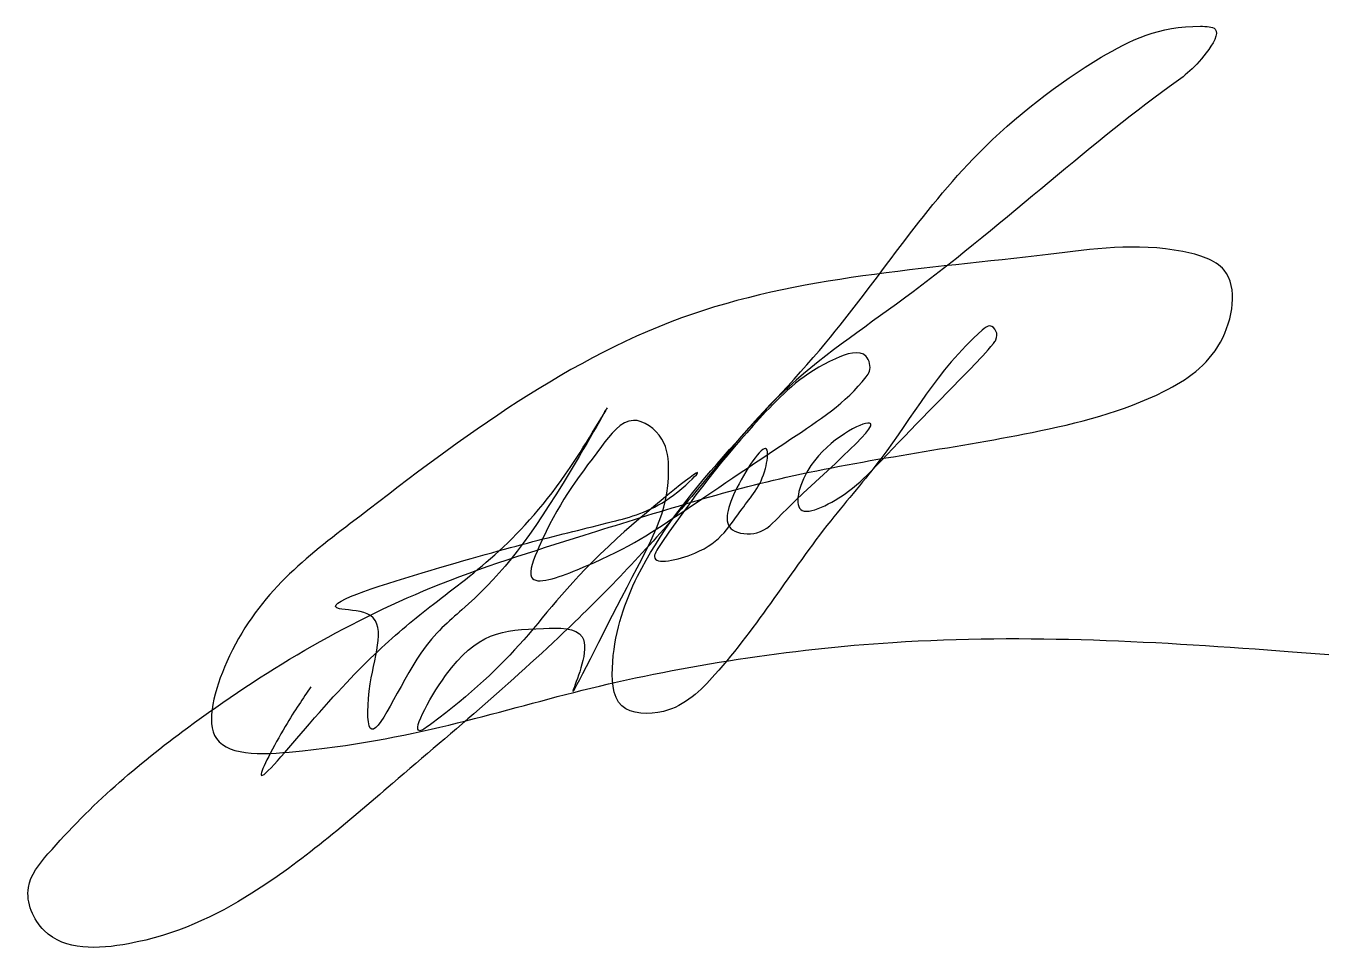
# Model space of a CAD drawing. Header units: millimetres. Extents: x 2598 to 3011, y 1746 to 2039.
import ezdxf

# ---------------------------------------------------------------- set-up
doc = ezdxf.new("R2010")
doc.units = ezdxf.units.MM

msp = doc.modelspace()

# ---------------------------------------------------------------- linework, layer by layer
msp.add_spline([(2688.33, 1829.58), (2680.2, 1816.94), (2672.53, 1801.6), (2687.88, 1817.84), (2727.16, 1855.75), (2770.51, 1899.07), (2782.25, 1918.03), (2768.26, 1894.11), (2736.2, 1853.95), (2723.19, 1840.22), (2707.15, 1816.42), (2707.15, 1830.5), (2706.11, 1852.71), (2697.36, 1854.31), (2723.58, 1865.66), (2783.91, 1881.9), (2801.85, 1889.31), (2810.49, 1896.79), (2785.43, 1876.64), (2755.76, 1844.4), (2726.66, 1817.91), (2723.45, 1815.8), (2731.03, 1833.1), (2762.04, 1848.06), (2774.3, 1845.35), (2771.6, 1828.95), (2786.75, 1857.79), (2801.71, 1898.15), (2799.55, 1908.07), (2790.53, 1914.01), (2780.43, 1905.72), (2760.6, 1873.83), (2758.25, 1864.27), (2772.68, 1866.62), (2804.78, 1884.1), (2840.49, 1908.12), (2864.29, 1927.77), (2865.37, 1929.57), (2864.29, 1934.25), (2854.56, 1933.53), (2832.56, 1916.77), (2799.56, 1875.32), (2797.21, 1870.82), (2810.02, 1871.9), (2824.98, 1885.96), (2832.38, 1898.75), (2832.92, 1904.52), (2823.36, 1892.62), (2821.92, 1879.29), (2829.67, 1878.39), (2837.42, 1884.15), (2865.37, 1913.17), (2846.8, 1899.65), (2843.56, 1885.78), (2858.7, 1891.54), (2867.36, 1899.47), (2897.65, 1930.65), (2904.68, 1938.4), (2905.45, 1939.58), (2905.45, 1942.32), (2903.55, 1943.96), (2901.12, 1942.63), (2869, 1901.83), (2853.08, 1882.17), (2816.38, 1833.41), (2800.04, 1821.74), (2786.91, 1823.49), (2783.99, 1837.49), (2791.87, 1864.61), (2851.42, 1938.49), (2899.91, 1998.65), (2938.83, 2029.11), (2970.24, 2038.95), (2974.93, 2038.02), (2972.12, 2030.52), (2960.4, 2019.74), (2876.46, 1952.72), (2837.65, 1922.68), (2809.04, 1889.89), (2772.01, 1850.16), (2714.18, 1798.89), (2669.64, 1764.1), (2630.5, 1748.09), (2603.81, 1752.24), (2598.77, 1765.88), (2604.99, 1776.54), (2649.18, 1816.55), (2726.58, 1861.01), (2774.92, 1877.6), (2838.97, 1895.98), (2916.96, 1910.2), (2958.77, 1923.24), (2976.59, 1938.77), (2977.78, 1961.59), (2964.73, 1967.51), (2922.03, 1966.62), (2805.78, 1946.47), (2700.8, 1881.27), (2661.66, 1837.41), (2658.4, 1813.11), (2685.68, 1809.25), (2777.02, 1829.11), (2872.8, 1843.63), (2999.42, 1840.67), (3010.99, 1839.78)], degree=3)

doc.saveas('drawing.dxf')
